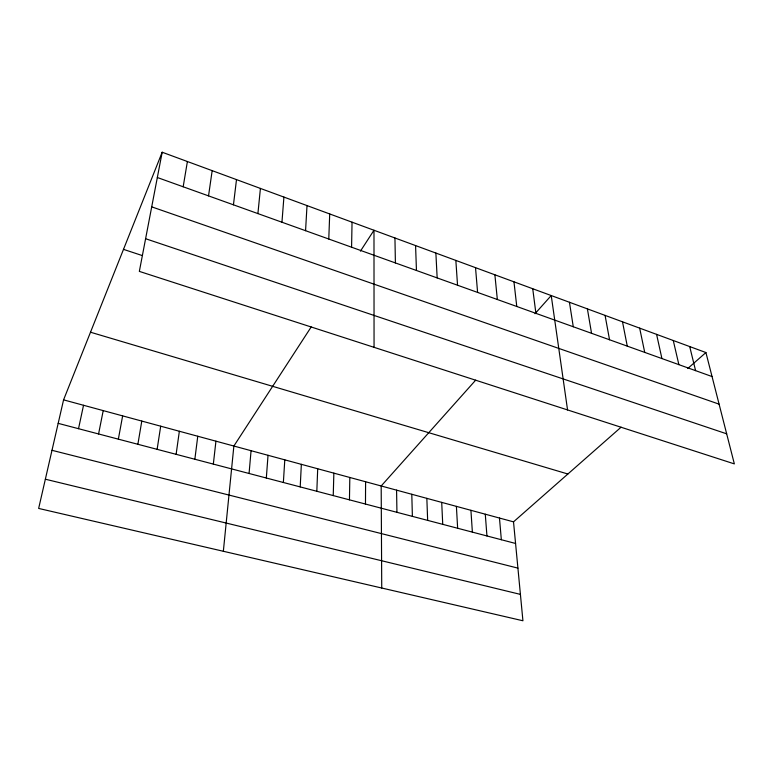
<?xml version="1.0" encoding="UTF-8"?>
<svg xmlns="http://www.w3.org/2000/svg" width="773" height="773" viewBox="0 0 773 773"><rect width="100%" height="100%" fill="white"/><g stroke="black" fill="none" stroke-linecap="round" stroke-linejoin="round"><path stroke-width="1.16" d="M365.474 504.054L365.6 481.753M349.454 499.841L349.821 477.472M351.58 247.205L352.044 222.17M333.24 495.59L333.859 473.144M328.776 239.021L329.713 213.947M316.824 491.28L317.703 468.767M300.204 486.913L301.354 464.331M305.567 230.692L307.007 205.589M283.372 482.487L284.793 459.838M266.327 478.014L268.028 455.297M281.952 222.228L283.913 197.076M249.07 473.482L251.061 450.698M223.349 551.275L233.871 446.031L311.219 326.921M257.911 213.599L260.414 188.419M213.338 464.1L215.938 441.17M233.446 204.816L236.499 179.607M194.854 459.249L197.762 436.243M176.118 454.321L179.355 431.257M208.536 195.878L212.169 170.649M157.122 449.335L160.697 426.194M183.172 186.776L187.395 161.518M137.874 444.282L141.797 421.072M118.356 439.161L122.636 415.874M162.175 152.233L139.343 271.391L734.35 463.897L705.913 352.536L162.175 152.233L63.57 399.863L38.65 508.431L522.925 620.767L513.514 521.852L621.086 427.189M98.577 433.962L103.215 410.608M78.517 428.696L83.532 405.274M360.44 251.128L373.987 230.257L374.055 347.328M475.695 380.142L381.186 485.975L381.736 588.021M535.003 313.722L551.226 295.547L567.556 409.932M687.777 368.499L705.913 352.536M45.356 479.212L520.413 594.389M51.994 450.311L517.92 568.126M58.178 423.353L515.572 543.467M63.57 399.863L513.514 521.852M90.509 332.216L567.875 474.013M123.496 249.37L142.28 255.563M145.604 238.722L726.668 433.827M151.711 206.855L719.093 404.153M157.334 177.51L712.049 376.548M689.709 346.565L695.584 370.634M673.264 340.507L678.878 364.643M656.586 334.361L661.92 358.566M639.667 328.129L644.721 352.391M622.497 321.81L627.261 346.12M605.075 315.384L609.539 339.762M587.393 308.871L591.548 333.308M569.44 302.262L573.276 326.757M532.732 288.735L535.902 313.345M513.958 281.816L516.77 306.475M494.884 274.792L497.339 299.509M499.474 518.055L501.339 539.728M475.521 267.661L477.598 292.426M485.28 514.2L486.942 535.95M455.848 260.414L457.539 285.227M470.921 510.306L472.38 532.124M456.399 506.373L457.645 528.259M435.875 253.051L437.16 277.913M441.702 502.382L442.736 524.345M426.841 498.353L427.653 520.384M415.574 245.582L416.454 270.482M411.796 494.276L412.386 516.374M394.945 237.978L395.399 262.926M396.578 490.15L396.936 512.315"/></g></svg>
